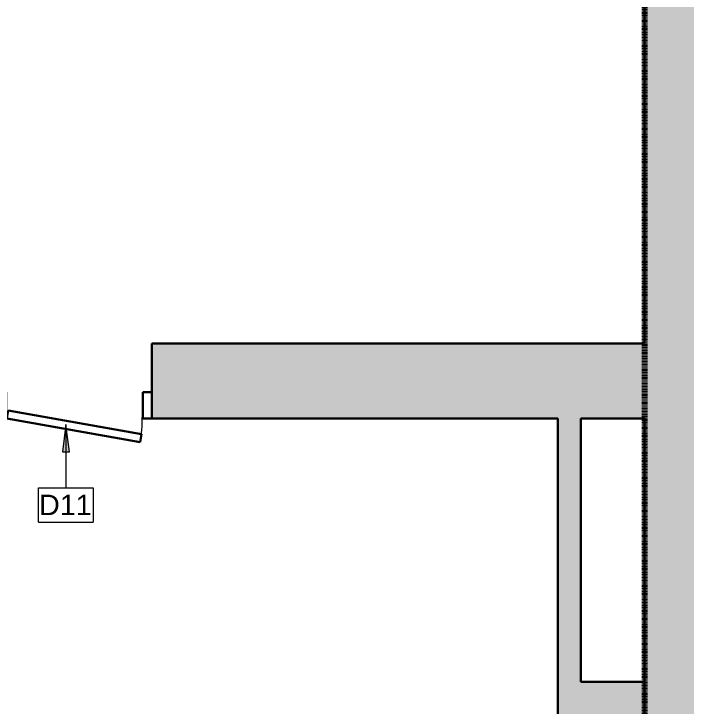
# Model space of a CAD drawing. Header units: inches. Extents: x -1176 to 1545, y -2552 to 978.
# Drawn here: x -136.9 to 11.1, y 250.7 to 403.2 of the extents above; entities that cross this region are included whole.
import ezdxf

# ---------------------------------------------------------------- set-up
doc = ezdxf.new("R2010")
doc.units = ezdxf.units.IN
doc.header["$MEASUREMENT"] = 0
doc.linetypes.add('Dash', pattern=[0.25, 0.125, -0.125])
doc.linetypes.add('Demolished', pattern=[0.1875, 0.125, -0.0625])
for name, color, linetype, lineweight in [('A-ANNO-KEYN', 231, 'Continuous', 9), ('A-ANNO-MATC', 214, 'Dash', 140), ('A-DOOR', 31, 'Demolished', 9), ('A-DOOR-FRAM', 31, 'Demolished', 30), ('A-WALL', 113, 'Continuous', 18), ('A-WALL-PATT', 111, 'Continuous', 18), ('I-WALL', 2, 'Continuous', 18)]:
    doc.layers.add(name, color=color, linetype=linetype, lineweight=lineweight)
doc.styles.add('Arial', font='arial.ttf', dxfattribs={"height": 4.5})

# ---------------------------------------------------------------- blocks, each defined once
blk = doc.blocks.new('Single Flush - D2 2_6_ X 8_-8253018-2nd Floor Demo')
at = {"layer": 'A-DOOR', "color": 8, "linetype": 'Continuous', "lineweight": 30}
for p, q in [((-14.45, 13.43), (-14.76, 11.7)), ((14.91, 8.25), (-14.45, 13.43)), ((-14.76, 11.7), (14.6, 6.53)), ((14.6, 6.53), (14.91, 8.25))]:
    blk.add_line(p, q, dxfattribs=at)
at = {"layer": 'A-DOOR', "linetype": 'Continuous'}
blk.add_arc((14.91, 8.25), 29.81, 170, 180.5, dxfattribs=at)
at = {"layer": 'A-DOOR-FRAM', "color": 8, "linetype": 'Continuous'}
for p, q in [((-17, 2.5), (-17, 8.25)), ((-17, 8.25), (-15, 8.25)), ((-15, 2.5), (-15, 8.25)), ((15, 2.5), (15, 8.25)), ((15, 8.25), (17, 8.25)), ((17, 2.5), (17, 8.25)), ((-17, 2.5), (-15, 2.5)), ((15, 2.5), (17, 2.5))]:
    blk.add_line(p, q, dxfattribs=at)
blk = doc.blocks.new('Keynote Tag - Keynote Number - Boxed-135510-2nd Floor Demo')
at = {"layer": 'A-ANNO-KEYN'}
for p, q in [((-0.125, -0.0792), (-0.125, 0.0781)), ((-0.125, 0.0781), (0.125, 0.0781)), ((0.125, 0.0781), (0.125, -0.0792)), ((-0.125, -0.0792), (0.125, -0.0792))]:
    blk.add_line(p, q, dxfattribs=at)

msp = doc.modelspace()

# ---------------------------------------------------------------- hatches: boundary and pattern name
at = {"layer": 'A-ANNO-KEYN'}
msp.add_hatch(color=256, dxfattribs=at).paths.add_polyline_path([(-125.45, 312.84), (-126.24, 306.84), (-124.66, 306.84)], flags=0)
at = {"layer": 'A-WALL-PATT'}
h = msp.add_hatch(color=250, dxfattribs=at)
h.paths.add_polyline_path([(1.72, -1.17), (18.22, -1.17), (18.22, 501.68), (1.72, 501.68), (1.72, 61.65)], flags=0)
h.paths.add_polyline_path([(1.72, 535.68), (18.22, 535.68), (18.22, 814.52), (1.72, 814.52), (1.72, 543.68)], flags=0)
h = msp.add_hatch(color=250, dxfattribs=at)
h.paths.add_polyline_path([(-22.28, 314.18), (-22.28, 330.68), (-106.57, 330.68), (-106.57, 314.18)], flags=0)
h.paths.add_polyline_path([(-140.57, 314.18), (-140.57, 330.68), (-213.57, 330.68), (-213.57, 314.18), (-194.87, 314.18)], flags=0)
for points in [[(1.72, 314.18), (1.72, 330.68), (-22.28, 330.68), (-22.28, 314.18), (-12.28, 314.18)], [(-17.28, 256.29), (-12.28, 256.29), (-12.28, 314.18), (-17.28, 314.18)], [(-7.28, 164.21), (1.72, 164.21), (1.72, 256.29), (-17.28, 256.29), (-17.28, 164.21), (-12.28, 164.21)]]:
    msp.add_hatch(color=250, dxfattribs=at).paths.add_polyline_path(points, flags=0)

# ---------------------------------------------------------------- linework, layer by layer
at = {"layer": 'A-ANNO-KEYN'}
for p, q in [((-125.45, 312.84), (-126.24, 306.84)), ((-124.66, 306.84), (-125.45, 312.84)), ((-125.45, 312.84), (-125.45, 298.94)), ((-126.24, 306.84), (-124.66, 306.84))]:
    msp.add_line(p, q, dxfattribs=at)
at = {"layer": 'A-ANNO-MATC'}
msp.add_line((1.72, 857.52), (1.72, -90.48), dxfattribs=at)
at = {"layer": 'A-WALL', "color": 8, "lineweight": 30}
for p, q in [((1.72, 330.68), (1.72, 501.68)), ((-106.57, 330.68), (1.72, 330.68)), ((-106.57, 314.18), (-106.57, 330.68)), ((-106.57, 314.18), (-17.28, 314.18)), ((1.72, 314.18), (-12.28, 314.18)), ((1.72, 106.47), (1.72, 314.18)), ((-17.28, 164.21), (-17.28, 256.29)), ((-12.28, 256.29), (1.72, 256.29))]:
    msp.add_line(p, q, dxfattribs=at)
at = {"layer": 'I-WALL', "color": 8, "lineweight": 30}
for p, q in [((-17.28, 256.29), (-17.28, 314.18)), ((-12.28, 314.18), (-12.28, 256.29))]:
    msp.add_line(p, q, dxfattribs=at)

# ---------------------------------------------------------------- block references
at = {"layer": 'A-ANNO-KEYN', "xscale": 47.99999999999997, "yscale": 47.99999999999997, "zscale": 47.99999999999997}
msp.add_blockref('Keynote Tag - Keynote Number - Boxed-135510-2nd Floor Demo', (-125.45, 295.19), dxfattribs=at)
at = {"layer": 'A-DOOR', "linetype": 'Continuous', "lineweight": 18, "rotation": 180}
msp.add_blockref('Single Flush - D2 2_6_ X 8_-8253018-2nd Floor Demo', (-123.57, 322.43), dxfattribs=at)

# ---------------------------------------------------------------- texts
at = {"layer": 'A-ANNO-KEYN', "insert": (-131.34, 297.42), "char_height": 4.5, "width": 14.0895, "attachment_point": 1, "style": 'Arial'}
msp.add_mtext('D11', dxfattribs=at)

doc.saveas('drawing.dxf')
